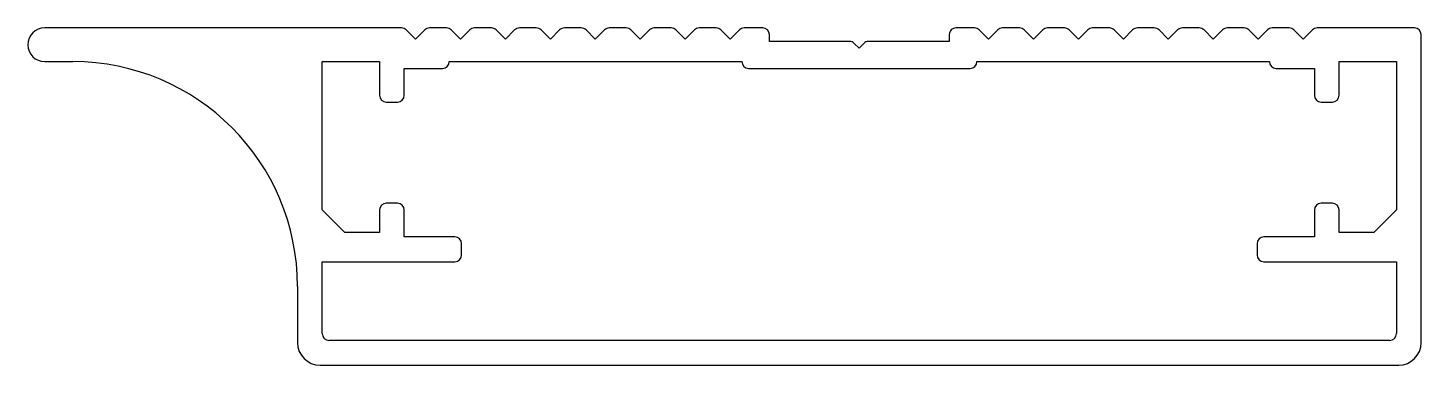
# Model space of a CAD drawing. Extents: x 465.4 to 527.4, y 562.8 to 577.8.
import ezdxf

# ---------------------------------------------------------------- set-up
doc = ezdxf.new("R2010")
doc.units = 0
doc.layers.get('0').update_dxf_attribs({"linetype": 'CONTINUOUS'})

msp = doc.modelspace()

# ---------------------------------------------------------------- linework, layer by layer
for p, q in [((482.022, 577.801), (466.146, 577.801)), ((482.646, 577.301), (482.234, 577.713)), ((483.058, 577.713), (482.646, 577.301)), ((484.022, 577.801), (483.27, 577.801)), ((484.646, 577.301), (484.234, 577.713)), ((485.058, 577.713), (484.646, 577.301)), ((486.022, 577.801), (485.27, 577.801)), ((486.646, 577.301), (486.234, 577.713)), ((487.058, 577.713), (486.646, 577.301)), ((488.022, 577.801), (487.27, 577.801)), ((488.646, 577.301), (488.234, 577.713)), ((489.058, 577.713), (488.646, 577.301)), ((490.022, 577.801), (489.27, 577.801)), ((490.646, 577.301), (490.234, 577.713)), ((491.058, 577.713), (490.646, 577.301)), ((492.022, 577.801), (491.27, 577.801)), ((492.646, 577.301), (492.234, 577.713)), ((493.058, 577.713), (492.646, 577.301)), ((494.022, 577.801), (493.27, 577.801)), ((494.646, 577.301), (494.234, 577.713)), ((495.058, 577.713), (494.646, 577.301)), ((496.022, 577.801), (495.27, 577.801)), ((496.646, 577.301), (496.234, 577.713)), ((497.058, 577.713), (496.646, 577.301)), ((498.096, 577.801), (497.27, 577.801)), ((498.396, 577.201), (498.396, 577.501)), ((506.396, 577.501), (506.396, 577.201)), ((507.522, 577.801), (506.696, 577.801)), ((508.146, 577.301), (507.734, 577.713)), ((508.558, 577.713), (508.146, 577.301)), ((509.522, 577.801), (508.77, 577.801)), ((510.146, 577.301), (509.734, 577.713)), ((510.558, 577.713), (510.146, 577.301)), ((511.522, 577.801), (510.77, 577.801)), ((512.146, 577.301), (511.734, 577.713)), ((512.558, 577.713), (512.146, 577.301)), ((513.522, 577.801), (512.77, 577.801)), ((514.146, 577.301), (513.734, 577.713)), ((514.558, 577.713), (514.146, 577.301)), ((515.522, 577.801), (514.77, 577.801)), ((516.146, 577.301), (515.734, 577.713)), ((516.558, 577.713), (516.146, 577.301)), ((517.522, 577.801), (516.77, 577.801)), ((518.146, 577.301), (517.734, 577.713)), ((518.558, 577.713), (518.146, 577.301)), ((519.522, 577.801), (518.77, 577.801)), ((520.146, 577.301), (519.734, 577.713)), ((520.558, 577.713), (520.146, 577.301)), ((521.522, 577.801), (520.77, 577.801)), ((522.146, 577.301), (521.734, 577.713)), ((522.558, 577.713), (522.146, 577.301)), ((527.096, 577.801), (522.77, 577.801)), ((527.396, 563.801), (527.396, 577.501)), ((501.959, 577.201), (498.396, 577.201)), ((502.383, 576.901), (502.171, 577.113)), ((502.595, 577.113), (502.383, 576.901)), ((506.396, 577.201), (502.807, 577.201)), ((466.146, 576.301), (467.396, 576.301)), ((478.496, 576.301), (481.046, 576.301)), ((478.496, 569.701), (478.496, 576.301)), ((481.046, 576.301), (481.046, 574.801)), ((482.146, 576.001), (483.846, 576.001)), ((482.146, 574.801), (482.146, 576.001)), ((484.146, 576.301), (497.166, 576.301)), ((497.466, 576.001), (507.326, 576.001)), ((507.626, 576.301), (520.646, 576.301)), ((520.946, 576.001), (522.646, 576.001)), ((522.646, 576.001), (522.646, 574.801)), ((523.746, 574.801), (523.746, 576.301)), ((523.746, 576.301), (526.296, 576.301)), ((526.296, 576.301), (526.296, 569.701)), ((481.346, 574.501), (481.846, 574.501)), ((522.946, 574.501), (523.446, 574.501)), ((481.846, 570.001), (481.346, 570.001)), ((523.446, 570.001), (522.946, 570.001)), ((479.496, 568.701), (478.496, 569.701)), ((481.046, 569.701), (481.046, 568.701)), ((482.146, 568.501), (482.146, 569.701)), ((522.646, 569.701), (522.646, 568.501)), ((523.746, 568.701), (523.746, 569.701)), ((526.296, 569.701), (525.296, 568.701)), ((481.046, 568.701), (479.496, 568.701)), ((525.296, 568.701), (523.746, 568.701)), ((484.396, 568.501), (482.146, 568.501)), ((484.696, 567.701), (484.696, 568.201)), ((520.096, 568.201), (520.096, 567.701)), ((522.646, 568.501), (520.396, 568.501)), ((478.496, 564.201), (478.496, 567.401)), ((478.496, 567.401), (484.396, 567.401)), ((520.396, 567.401), (526.296, 567.401)), ((526.296, 567.401), (526.296, 564.201)), ((477.396, 566.301), (477.396, 563.801)), ((525.996, 563.901), (478.796, 563.901)), ((478.396, 562.801), (526.396, 562.801))]:
    msp.add_line(p, q)
for centre, radius, start, end in [((466.146, 577.051), 0.75, 90, 270), ((482.022, 577.501), 0.3, 45, 90), ((483.27, 577.501), 0.3, 90, 135), ((484.022, 577.501), 0.3, 45, 90), ((485.27, 577.501), 0.3, 90, 135), ((486.022, 577.501), 0.3, 45, 90), ((487.27, 577.501), 0.3, 90, 135), ((488.022, 577.501), 0.3, 45, 90), ((489.27, 577.501), 0.3, 90, 135), ((490.022, 577.501), 0.3, 45, 90), ((491.27, 577.501), 0.3, 90, 135), ((492.022, 577.501), 0.3, 45, 90), ((493.27, 577.501), 0.3, 90, 135), ((494.022, 577.501), 0.3, 45, 90), ((495.27, 577.501), 0.3, 90, 135), ((496.022, 577.501), 0.3, 45, 90), ((497.27, 577.501), 0.3, 90, 135), ((498.096, 577.501), 0.3, 360, 90), ((506.696, 577.501), 0.3, 90, 180.00001), ((507.522, 577.501), 0.3, 45, 90), ((508.77, 577.501), 0.3, 90, 135), ((509.522, 577.501), 0.3, 45, 90), ((510.77, 577.501), 0.3, 90, 135), ((511.522, 577.501), 0.3, 45, 90), ((512.77, 577.501), 0.3, 90, 135), ((513.522, 577.501), 0.3, 45, 90), ((514.77, 577.501), 0.3, 90, 135), ((515.522, 577.501), 0.3, 45, 90), ((516.77, 577.501), 0.3, 90, 135), ((517.522, 577.501), 0.3, 45, 90), ((518.77, 577.501), 0.3, 90, 135), ((519.522, 577.501), 0.3, 45, 90), ((520.77, 577.501), 0.3, 90, 135), ((521.522, 577.501), 0.3, 45, 90), ((522.77, 577.501), 0.3, 90, 135), ((527.096, 577.501), 0.3, 360, 90), ((501.959, 576.901), 0.3, 45, 90), ((502.807, 576.901), 0.3, 90, 135), ((467.396, 566.301), 10, 0, 90), ((483.846, 576.301), 0.3, 270, 0), ((497.466, 576.301), 0.3, 180.00001, 270), ((507.326, 576.301), 0.3, 270, 0), ((520.946, 576.301), 0.3, 180, 270), ((481.346, 574.801), 0.3, 180.00001, 270), ((481.846, 574.801), 0.3, 270, 0), ((522.946, 574.801), 0.3, 180.00001, 270), ((523.446, 574.801), 0.3, 270, 0), ((481.346, 569.701), 0.3, 90, 179.99999), ((481.846, 569.701), 0.3, 360, 90), ((522.946, 569.701), 0.3, 90, 179.99999), ((523.446, 569.701), 0.3, 360, 90), ((484.396, 568.201), 0.3, 360, 90), ((520.396, 568.201), 0.3, 90, 179.99999), ((484.396, 567.701), 0.3, 270, 0), ((520.396, 567.701), 0.3, 180.00001, 270), ((478.796, 564.201), 0.3, 180.00001, 270), ((525.996, 564.201), 0.3, 270, 0), ((478.396, 563.801), 1, 180.00001, 270), ((526.396, 563.801), 1, 270, 0)]:
    msp.add_arc(centre, radius, start, end)

doc.saveas('drawing.dxf')
